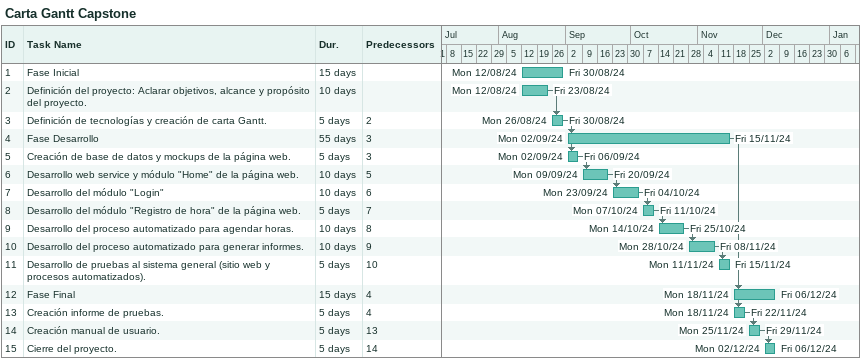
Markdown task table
Carta Gantt Capstone

| ID | Task | Duration | Start | Finish | Predecessors |
|---|---|---|---|---|---|
| 1 | Fase Inicial | 15d | 2024-08-12 | 2024-08-30 |  |
| 2 | Definición del proyecto: Aclarar objetivos, alcance y propósito del proyecto. | 10d | 2024-08-12 | 2024-08-23 |  |
| 3 | Definición de tecnologías y creación de carta Gantt. | 5d | 2024-08-26 | 2024-08-30 | 2 |
| 4 | Fase Desarrollo | 55d | 2024-09-02 | 2024-11-15 | 3 |
| 5 | Creación de base de datos y mockups de la página web. | 5d | 2024-09-02 | 2024-09-06 | 3 |
| 6 | Desarrollo web service y módulo "Home" de la página web. | 10d | 2024-09-09 | 2024-09-20 | 5 |
| 7 | Desarrollo del módulo "Login" | 10d | 2024-09-23 | 2024-10-04 | 6 |
| 8 | Desarrollo del módulo "Registro de hora" de la página web. | 5d | 2024-10-07 | 2024-10-11 | 7 |
| 9 | Desarrollo del proceso automatizado para agendar horas. | 10d | 2024-10-14 | 2024-10-25 | 8 |
| 10 | Desarrollo del proceso automatizado para generar informes. | 10d | 2024-10-28 | 2024-11-08 | 9 |
| 11 | Desarrollo de pruebas al sistema general (sitio web y procesos automatizados). | 5d | 2024-11-11 | 2024-11-15 | 10 |
| 12 | Fase Final | 15d | 2024-11-18 | 2024-12-06 | 4 |
| 13 | Creación informe de pruebas. | 5d | 2024-11-18 | 2024-11-22 | 4 |
| 14 | Creación manual de usuario. | 5d | 2024-11-25 | 2024-11-29 | 13 |
| 15 | Cierre del proyecto. | 5d | 2024-12-02 | 2024-12-06 | 14 |
